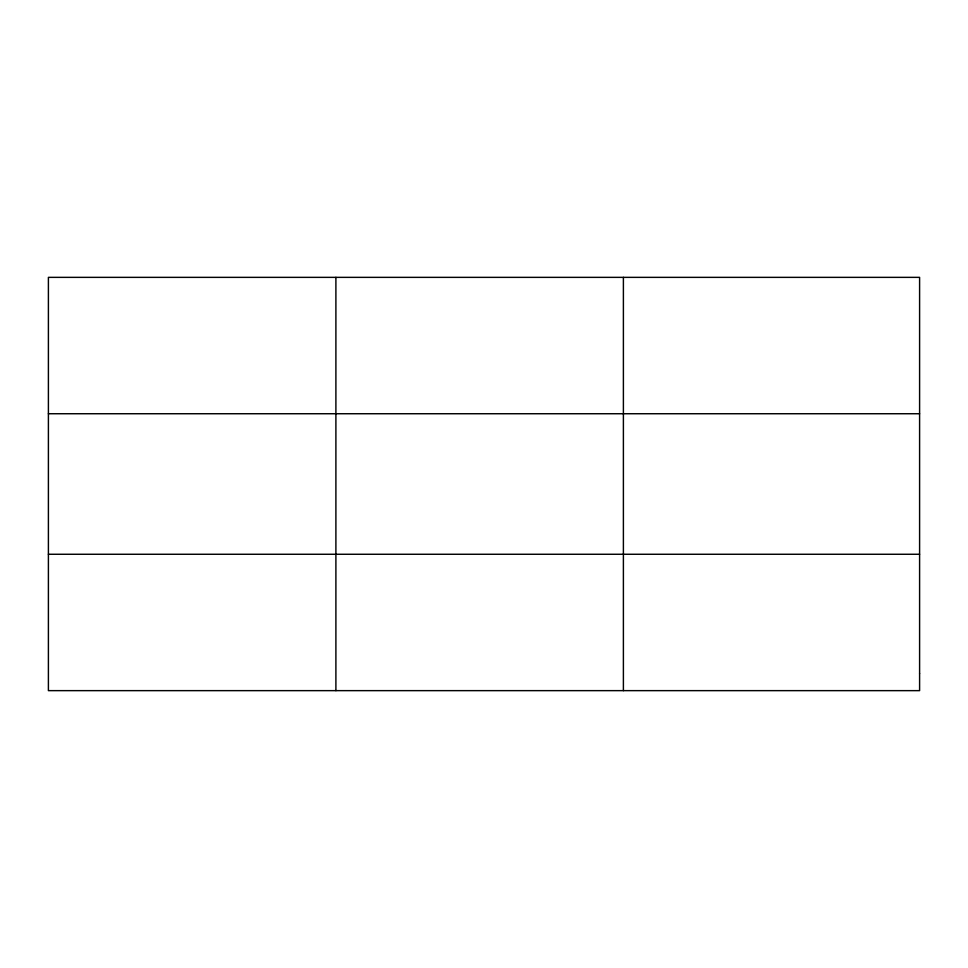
<?xml version="1.0" encoding="UTF-8"?>
<svg xmlns="http://www.w3.org/2000/svg" width="968" height="968" viewBox="0 0 968 968"><rect width="100%" height="100%" fill="white"/><g stroke="black" fill="none" stroke-linecap="round" stroke-linejoin="round"><path stroke-width="1.45" d="M335.896 690.644L335.896 277.356M623.392 690.644L623.392 277.356M48.4 413.735L919.6 413.735M48.4 554.265L919.6 554.265M919.6 673.595L919.6 690.644L48.4 690.644L48.4 277.356L919.6 277.356L919.6 673.595"/></g></svg>
